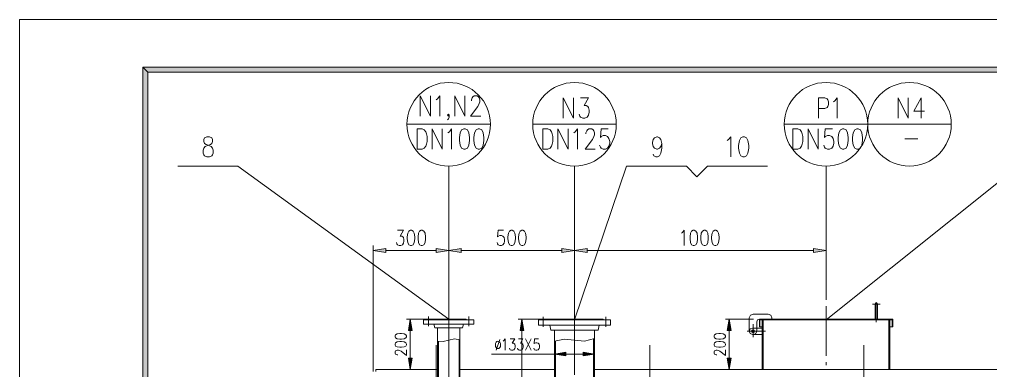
# Model space of a CAD drawing. Header units: millimetres. Extents: x 0 to 829, y 0 to 586.
# Drawn here: x 0 to 190.3, y 516.9 to 585.6 of the extents above; entities that cross this region are included whole.
import ezdxf

# ---------------------------------------------------------------- set-up
doc = ezdxf.new("R2010")
doc.units = ezdxf.units.MM

msp = doc.modelspace()

# ---------------------------------------------------------------- hatches: boundary and pattern name
h = msp.add_hatch(color=0)
h.dxf.hatch_style = 2
h.paths.add_polyline_path([(819.788528, 576.266028), (818.80075, 575.281778), (25.142472, 575.281778), (24.154694, 576.266028)])
h = msp.add_hatch(color=0)
h.dxf.hatch_style = 2
h.paths.add_polyline_path([(24.154694, 576.266028), (25.142472, 575.281778), (25.142472, 10.3505), (24.154694, 9.36625)])
h = msp.add_hatch(color=0)
h.dxf.hatch_style = 2
h.paths.add_polyline_path([(71.811444, 540.822444), (69.349056, 540.409694), (71.811444, 540.000472)])
h = msp.add_hatch(color=0)
h.dxf.hatch_style = 2
h.paths.add_polyline_path([(81.671583, 540.822444), (84.1375, 540.409694), (81.671583, 540.000472)])
h = msp.add_hatch(color=0)
h.dxf.hatch_style = 2
h.paths.add_polyline_path([(86.599889, 540.822444), (84.1375, 540.409694), (86.599889, 540.000472)])
h = msp.add_hatch(color=0)
h.dxf.hatch_style = 2
h.paths.add_polyline_path([(106.320167, 540.822444), (108.782556, 540.409694), (106.320167, 540.000472)])
h = msp.add_hatch(color=0)
h.dxf.hatch_style = 2
h.paths.add_polyline_path([(111.248472, 540.822444), (108.782556, 540.409694), (111.248472, 540.000472)])
h = msp.add_hatch(color=0)
h.dxf.hatch_style = 2
h.paths.add_polyline_path([(155.613806, 540.822444), (158.079722, 540.409694), (155.613806, 540.000472)])
h = msp.add_hatch(color=0)
h.dxf.hatch_style = 2
h.paths.add_polyline_path([(76.221167, 524.728722), (76.591583, 526.947694), (76.962, 524.728722)])
h = msp.add_hatch(color=0)
h.dxf.hatch_style = 2
h.paths.add_polyline_path([(98.118083, 524.728722), (98.4885, 526.947694), (98.858917, 524.728722)])
h = msp.add_hatch(color=0)
h.dxf.hatch_style = 2
h.paths.add_polyline_path([(138.722806, 524.728722), (139.089694, 526.947694), (139.460111, 524.728722)])
h = msp.add_hatch(color=0)
h.dxf.hatch_style = 2
h.paths.add_polyline_path([(107.082167, 520.498917), (104.863194, 520.132028), (107.082167, 519.761611)])
h = msp.add_hatch(color=0)
h.dxf.hatch_style = 2
h.paths.add_polyline_path([(110.482944, 520.498917), (112.701917, 520.132028), (110.482944, 519.761611)])
h = msp.add_hatch(color=0)
h.dxf.hatch_style = 2
h.paths.add_polyline_path([(76.221167, 519.306528), (76.591583, 517.087556), (76.962, 519.306528)])
h = msp.add_hatch(color=0)
h.dxf.hatch_style = 2
h.paths.add_polyline_path([(138.722806, 519.306528), (139.089694, 517.087556), (139.460111, 519.306528)])

# ---------------------------------------------------------------- linework, layer by layer
at = {"color": 0, "lineweight": 0}
for points in [[(0, 0), (0, 585.632278), (829.154778, 585.632278), (829.154778, 0)], [(819.788528, 576.266028), (818.80075, 575.281778), (25.142472, 575.281778), (24.154694, 576.266028)], [(24.154694, 576.266028), (25.142472, 575.281778), (25.142472, 10.3505), (24.154694, 9.36625)], [(77.935667, 560.2605), (77.935667, 564.204556), (78.919917, 564.204556), (79.34325, 564.014056), (79.625472, 563.640111), (79.766583, 563.262639), (79.907694, 562.701722), (79.907694, 561.763333), (79.766583, 561.198889), (79.625472, 560.821417), (79.34325, 560.447472), (78.919917, 560.2605)], [(87.09025, 564.204556), (86.666917, 564.014056), (86.384694, 563.453139), (86.243583, 562.511222), (86.243583, 561.950306), (86.384694, 561.011917), (86.666917, 560.447472), (87.09025, 560.2605), (87.372472, 560.2605), (87.795806, 560.447472), (88.0745, 561.011917), (88.215611, 561.950306), (88.215611, 562.511222), (88.0745, 563.453139), (87.795806, 564.014056), (87.372472, 564.204556)], [(89.905417, 564.204556), (89.485611, 564.014056), (89.203389, 563.453139), (89.062278, 562.511222), (89.062278, 561.950306), (89.203389, 561.011917), (89.485611, 560.447472), (89.905417, 560.2605), (90.187639, 560.2605), (90.610972, 560.447472), (90.893194, 561.011917), (91.034306, 561.950306), (91.034306, 562.511222), (90.893194, 563.453139), (90.610972, 564.014056), (90.187639, 564.204556)], [(102.58425, 560.2605), (102.58425, 564.204556), (103.5685, 564.204556), (103.991833, 564.014056), (104.274056, 563.640111), (104.415167, 563.262639), (104.556278, 562.701722), (104.556278, 561.763333), (104.415167, 561.198889), (104.274056, 560.821417), (103.991833, 560.447472), (103.5685, 560.2605)], [(151.595667, 560.2605), (151.595667, 564.204556), (152.583444, 564.204556), (153.006778, 564.014056), (153.285472, 563.640111), (153.426583, 563.262639), (153.567694, 562.701722), (153.567694, 561.763333), (153.426583, 561.198889), (153.285472, 560.821417), (153.006778, 560.447472), (152.583444, 560.2605)], [(161.314694, 564.204556), (160.891361, 564.014056), (160.612667, 563.453139), (160.471556, 562.511222), (160.471556, 561.950306), (160.612667, 561.011917), (160.891361, 560.447472), (161.314694, 560.2605), (161.596917, 560.2605), (162.02025, 560.447472), (162.302472, 561.011917), (162.443583, 561.950306), (162.443583, 562.511222), (162.302472, 563.453139), (162.02025, 564.014056), (161.596917, 564.204556)], [(164.133389, 564.204556), (163.710056, 564.014056), (163.427833, 563.453139), (163.286722, 562.511222), (163.286722, 561.950306), (163.427833, 561.011917), (163.710056, 560.447472), (164.133389, 560.2605), (164.412083, 560.2605), (164.835417, 560.447472), (165.117639, 561.011917), (165.25875, 561.950306), (165.25875, 562.511222), (165.117639, 563.453139), (164.835417, 564.014056), (164.412083, 564.204556)], [(36.710056, 562.666444), (36.29025, 562.475944), (36.149139, 562.102), (36.149139, 561.724528), (36.29025, 561.350583), (36.568944, 561.163611), (37.133389, 560.973111), (37.556722, 560.786139), (37.838944, 560.412194), (37.980056, 560.034722), (37.980056, 559.473806), (37.838944, 559.096333), (37.697833, 558.909361), (37.2745, 558.722389), (36.710056, 558.722389), (36.29025, 558.909361), (36.149139, 559.096333), (36.008028, 559.473806), (36.008028, 560.034722), (36.149139, 560.412194), (36.431361, 560.786139), (36.851167, 560.973111), (37.415611, 561.163611), (37.697833, 561.350583), (37.838944, 561.724528), (37.838944, 562.102), (37.697833, 562.475944), (37.2745, 562.666444)], [(141.802556, 562.666444), (141.379222, 562.475944), (141.097, 561.915028), (140.955889, 560.973111), (140.955889, 560.412194), (141.097, 559.473806), (141.379222, 558.909361), (141.802556, 558.722389), (142.08125, 558.722389), (142.504583, 558.909361), (142.786806, 559.473806), (142.927917, 560.412194), (142.927917, 560.973111), (142.786806, 561.915028), (142.504583, 562.475944), (142.08125, 562.666444)], [(76.637444, 544.35375), (76.319944, 544.212639), (76.108278, 543.789306), (76.002444, 543.087278), (76.002444, 542.663944), (76.108278, 541.958389), (76.319944, 541.538583), (76.637444, 541.397472), (76.845583, 541.397472), (77.163083, 541.538583), (77.37475, 541.958389), (77.480583, 542.663944), (77.480583, 543.087278), (77.37475, 543.789306), (77.163083, 544.212639), (76.845583, 544.35375)], [(78.747056, 544.35375), (78.433083, 544.212639), (78.221417, 543.789306), (78.115583, 543.087278), (78.115583, 542.663944), (78.221417, 541.958389), (78.433083, 541.538583), (78.747056, 541.397472), (78.958722, 541.397472), (79.276222, 541.538583), (79.487889, 541.958389), (79.593722, 542.663944), (79.593722, 543.087278), (79.487889, 543.789306), (79.276222, 544.212639), (78.958722, 544.35375)], [(96.354194, 544.35375), (96.036694, 544.212639), (95.825028, 543.789306), (95.719194, 543.087278), (95.719194, 542.663944), (95.825028, 541.958389), (96.036694, 541.538583), (96.354194, 541.397472), (96.565861, 541.397472), (96.883361, 541.538583), (97.095028, 541.958389), (97.200861, 542.663944), (97.200861, 543.087278), (97.095028, 543.789306), (96.883361, 544.212639), (96.565861, 544.35375)], [(98.467333, 544.35375), (98.149833, 544.212639), (97.938167, 543.789306), (97.832333, 543.087278), (97.832333, 542.663944), (97.938167, 541.958389), (98.149833, 541.538583), (98.467333, 541.397472), (98.679, 541.397472), (98.9965, 541.538583), (99.204639, 541.958389), (99.310472, 542.663944), (99.310472, 543.087278), (99.204639, 543.789306), (98.9965, 544.212639), (98.679, 544.35375)], [(132.058833, 544.35375), (131.741333, 544.212639), (131.529667, 543.789306), (131.423833, 543.087278), (131.423833, 542.663944), (131.529667, 541.958389), (131.741333, 541.538583), (132.058833, 541.397472), (132.2705, 541.397472), (132.588, 541.538583), (132.796139, 541.958389), (132.901972, 542.663944), (132.901972, 543.087278), (132.796139, 543.789306), (132.588, 544.212639), (132.2705, 544.35375)], [(134.171972, 544.35375), (133.854472, 544.212639), (133.642806, 543.789306), (133.536972, 543.087278), (133.536972, 542.663944), (133.642806, 541.958389), (133.854472, 541.538583), (134.171972, 541.397472), (134.383639, 541.397472), (134.697611, 541.538583), (134.909278, 541.958389), (135.015111, 542.663944), (135.015111, 543.087278), (134.909278, 543.789306), (134.697611, 544.212639), (134.383639, 544.35375)], [(136.285111, 544.35375), (135.967611, 544.212639), (135.755944, 543.789306), (135.650111, 543.087278), (135.650111, 542.663944), (135.755944, 541.958389), (135.967611, 541.538583), (136.285111, 541.397472), (136.496778, 541.397472), (136.81075, 541.538583), (137.022417, 541.958389), (137.12825, 542.663944), (137.12825, 543.087278), (137.022417, 543.789306), (136.81075, 544.212639), (136.496778, 544.35375)], [(71.811444, 540.822444), (69.349056, 540.409694), (71.811444, 540.000472)], [(81.671583, 540.822444), (84.1375, 540.409694), (81.671583, 540.000472)], [(86.599889, 540.822444), (84.1375, 540.409694), (86.599889, 540.000472)], [(106.320167, 540.822444), (108.782556, 540.409694), (106.320167, 540.000472)], [(111.248472, 540.822444), (108.782556, 540.409694), (111.248472, 540.000472)], [(155.613806, 540.822444), (158.079722, 540.409694), (155.613806, 540.000472)], [(76.221167, 524.728722), (76.591583, 526.947694), (76.962, 524.728722)], [(98.118083, 524.728722), (98.4885, 526.947694), (98.858917, 524.728722)], [(138.722806, 524.728722), (139.089694, 526.947694), (139.460111, 524.728722)], [(73.631778, 523.522222), (73.737611, 523.285861), (74.055111, 523.127111), (74.584278, 523.045972), (74.901778, 523.045972), (75.427417, 523.127111), (75.744917, 523.285861), (75.85075, 523.522222), (75.85075, 523.680972), (75.744917, 523.917333), (75.427417, 524.076083), (74.901778, 524.157222), (74.584278, 524.157222), (74.055111, 524.076083), (73.737611, 523.917333), (73.631778, 523.680972)], [(136.133417, 523.522222), (136.23925, 523.285861), (136.55675, 523.127111), (137.085917, 523.045972), (137.399889, 523.045972), (137.929056, 523.127111), (138.246556, 523.285861), (138.352389, 523.522222), (138.352389, 523.680972), (138.246556, 523.917333), (137.929056, 524.076083), (137.399889, 524.157222), (137.085917, 524.157222), (136.55675, 524.076083), (136.23925, 523.917333), (136.133417, 523.680972)], [(143.488833, 524.60525), (143.5735, 524.813389), (143.785167, 524.901583), (143.993306, 524.813389), (144.077972, 524.60525), (143.993306, 524.397111), (143.785167, 524.308917), (143.5735, 524.397111)], [(73.631778, 521.93825), (73.737611, 521.698361), (74.055111, 521.543139), (74.584278, 521.462), (74.901778, 521.462), (75.427417, 521.543139), (75.744917, 521.698361), (75.85075, 521.93825), (75.85075, 522.097), (75.744917, 522.333361), (75.427417, 522.492111), (74.901778, 522.57325), (74.584278, 522.57325), (74.055111, 522.492111), (73.737611, 522.333361), (73.631778, 522.097)], [(136.133417, 521.93825), (136.23925, 521.698361), (136.55675, 521.543139), (137.085917, 521.462), (137.399889, 521.462), (137.929056, 521.543139), (138.246556, 521.698361), (138.352389, 521.93825), (138.352389, 522.097), (138.246556, 522.333361), (137.929056, 522.492111), (137.399889, 522.57325), (137.085917, 522.57325), (136.55675, 522.492111), (136.23925, 522.333361), (136.133417, 522.097)], [(107.082167, 520.498917), (104.863194, 520.132028), (107.082167, 519.761611)], [(110.482944, 520.498917), (112.701917, 520.132028), (110.482944, 519.761611)], [(76.221167, 519.306528), (76.591583, 517.087556), (76.962, 519.306528)], [(138.722806, 519.306528), (139.089694, 517.087556), (139.460111, 519.306528)]]:
    msp.add_lwpolyline(points, close=True, dxfattribs=at)
for points in [[(78.570667, 566.712806), (78.570667, 570.656861), (80.539167, 566.712806), (80.539167, 570.656861)], [(81.668056, 569.905444), (81.950278, 570.095944), (82.370083, 570.656861), (82.370083, 566.712806)], [(85.329889, 566.712806), (85.329889, 570.656861), (87.301917, 566.712806), (87.301917, 570.656861)], [(88.568389, 569.718472), (88.568389, 569.905444), (88.7095, 570.282917), (88.850611, 570.469889), (89.132833, 570.656861), (89.697278, 570.656861), (89.975972, 570.469889), (90.117083, 570.282917), (90.258194, 569.905444), (90.258194, 569.5315), (90.117083, 569.154028), (89.834861, 568.593111), (88.427278, 566.712806), (90.399306, 566.712806)], [(106.595333, 566.338861), (106.595333, 570.282917), (108.567361, 566.338861), (108.567361, 570.282917)], [(109.978472, 570.282917), (111.527167, 570.282917), (110.6805, 568.780083), (111.103833, 568.780083), (111.386056, 568.593111), (111.527167, 568.402611), (111.668278, 567.841694), (111.668278, 567.464222), (111.527167, 566.903306), (111.244944, 566.525833), (110.821611, 566.338861), (110.398278, 566.338861), (109.978472, 566.525833), (109.837361, 566.712806), (109.69625, 567.090278)], [(156.598056, 566.338861), (156.598056, 570.282917), (157.864528, 570.282917), (158.287861, 570.095944), (158.428972, 569.905444), (158.570083, 569.5315), (158.570083, 568.967056), (158.428972, 568.593111), (158.287861, 568.402611), (157.864528, 568.215639), (156.598056, 568.215639)], [(159.554333, 569.5315), (159.836556, 569.718472), (160.259889, 570.282917), (160.259889, 566.338861)], [(172.187306, 566.338861), (172.187306, 570.282917), (174.159333, 566.338861), (174.159333, 570.282917)], [(176.695806, 570.282917), (175.284694, 567.654722), (177.397833, 567.654722)], [(176.695806, 570.282917), (176.695806, 566.338861)], [(84.201, 566.903306), (84.063417, 566.712806), (83.922306, 566.903306), (84.063417, 567.090278), (84.201, 566.903306), (84.201, 566.525833), (84.063417, 566.151889), (83.922306, 565.961389)], [(75.953056, 565.111194), (92.318417, 565.111194)], [(80.891944, 560.2605), (80.891944, 564.204556), (82.863972, 560.2605), (82.863972, 564.204556)], [(83.992861, 563.453139), (84.271556, 563.640111), (84.694889, 564.204556), (84.694889, 560.2605)], [(100.601639, 565.111194), (116.967, 565.111194)], [(105.540528, 560.2605), (105.540528, 564.204556), (107.512556, 560.2605), (107.512556, 564.204556)], [(108.637917, 563.453139), (108.920139, 563.640111), (109.343472, 564.204556), (109.343472, 560.2605)], [(111.033278, 563.262639), (111.033278, 563.453139), (111.174389, 563.827083), (111.3155, 564.014056), (111.597722, 564.204556), (112.162167, 564.204556), (112.440861, 564.014056), (112.581972, 563.827083), (112.723083, 563.453139), (112.723083, 563.075667), (112.581972, 562.701722), (112.29975, 562.137278), (110.892167, 560.2605), (112.864194, 560.2605)], [(115.400667, 564.204556), (113.993083, 564.204556), (113.851972, 562.511222), (113.993083, 562.701722), (114.412889, 562.888694), (114.836222, 562.888694), (115.259556, 562.701722), (115.541778, 562.32425), (115.682889, 561.763333), (115.682889, 561.385861), (115.541778, 560.821417), (115.259556, 560.447472), (114.836222, 560.2605), (114.412889, 560.2605), (113.993083, 560.447472), (113.851972, 560.634444), (113.710861, 561.011917)], [(149.895278, 565.111194), (166.260639, 565.111194)], [(154.555472, 560.2605), (154.555472, 564.204556), (156.5275, 560.2605), (156.5275, 564.204556)], [(159.342667, 564.204556), (157.935083, 564.204556), (157.793972, 562.511222), (157.935083, 562.701722), (158.358417, 562.888694), (158.78175, 562.888694), (159.201556, 562.701722), (159.483778, 562.32425), (159.624889, 561.763333), (159.624889, 561.385861), (159.483778, 560.821417), (159.201556, 560.447472), (158.78175, 560.2605), (158.358417, 560.2605), (157.935083, 560.447472), (157.793972, 560.634444), (157.652861, 561.011917)], [(166.260639, 565.111194), (182.626, 565.111194)], [(125.878167, 561.350583), (125.737056, 560.786139), (125.454833, 560.412194), (125.0315, 560.221694), (124.890389, 560.221694), (124.467056, 560.412194), (124.188361, 560.786139), (124.04725, 561.350583), (124.04725, 561.537556), (124.188361, 562.102), (124.467056, 562.475944), (124.890389, 562.666444), (125.0315, 562.666444), (125.454833, 562.475944), (125.737056, 562.102), (125.878167, 561.350583), (125.878167, 560.412194), (125.737056, 559.473806), (125.454833, 558.909361), (125.0315, 558.722389), (124.749278, 558.722389), (124.329472, 558.909361), (124.188361, 559.283306)], [(138.701639, 561.915028), (138.983861, 562.102), (139.407194, 562.666444), (139.407194, 558.722389)], [(173.524333, 562.232528), (176.060806, 562.232528)], [(31.023278, 556.884417), (42.774306, 556.884417)], [(84.1375, 526.947694), (42.774306, 556.884417)], [(84.1375, 556.92675), (84.1375, 536.532667)], [(108.782556, 556.92675), (108.782556, 536.532667)], [(108.782556, 526.799528), (118.991944, 556.884417)], [(118.991944, 556.884417), (130.742972, 556.884417)], [(130.742972, 556.884417), (132.792611, 554.834778)], [(134.845778, 556.884417), (132.792611, 554.834778)], [(134.845778, 556.884417), (146.596806, 556.884417)], [(158.079722, 556.92675), (158.079722, 536.532667)], [(158.079722, 526.848917), (195.819889, 556.884417)], [(74.100972, 544.35375), (75.261611, 544.35375), (74.630139, 543.228389), (74.947639, 543.228389), (75.155778, 543.087278), (75.261611, 542.946167), (75.367444, 542.522833), (75.367444, 542.240611), (75.261611, 541.817278), (75.049944, 541.538583), (74.735972, 541.397472), (74.418472, 541.397472), (74.100972, 541.538583), (73.995139, 541.676167), (73.889306, 541.958389)], [(94.876056, 544.35375), (93.817722, 544.35375), (93.711889, 543.087278), (93.817722, 543.228389), (94.135222, 543.3695), (94.452722, 543.3695), (94.770222, 543.228389), (94.981889, 542.946167), (95.087722, 542.522833), (95.087722, 542.240611), (94.981889, 541.817278), (94.770222, 541.538583), (94.452722, 541.397472), (94.135222, 541.397472), (93.817722, 541.538583), (93.711889, 541.676167), (93.606056, 541.958389)], [(129.734028, 543.789306), (129.945694, 543.930417), (130.263194, 544.35375), (130.263194, 541.397472)], [(69.349056, 516.692444), (69.349056, 541.397472)], [(84.1375, 526.947694), (84.1375, 541.397472)], [(84.1375, 526.947694), (84.1375, 541.397472)], [(108.782556, 528.189472), (108.782556, 541.397472)], [(108.782556, 528.150667), (108.782556, 541.397472)], [(158.079722, 530.754167), (158.079722, 541.397472)], [(71.811444, 540.409694), (81.671583, 540.409694)], [(86.599889, 540.409694), (106.320167, 540.409694)], [(111.248472, 540.409694), (155.613806, 540.409694)], [(84.1375, 530.165028), (84.1375, 523.638639)], [(108.782556, 529.533556), (108.782556, 516.089194)], [(158.079722, 529.533556), (158.079722, 519.789833)], [(168.677167, 529.903972), (167.199028, 529.903972)], [(168.186806, 529.903972), (168.112722, 530.076833), (167.939861, 530.150917), (167.763472, 530.076833), (167.692917, 529.903972)], [(167.692917, 526.947694), (167.692917, 529.903972)], [(167.939861, 526.386778), (167.939861, 530.270861)], [(168.186806, 526.947694), (168.186806, 529.903972)], [(80.193444, 527.459222), (80.193444, 525.568333)], [(84.1375, 527.642667), (84.1375, 518.844389)], [(84.1375, 527.642667), (84.1375, 518.844389)], [(88.078028, 527.459222), (88.078028, 525.568333)], [(102.623056, 527.423944), (102.623056, 525.469556)], [(114.945583, 527.423944), (114.945583, 525.469556)], [(143.785167, 527.931944), (143.259528, 527.71675), (143.044333, 527.194639)], [(143.785167, 527.931944), (146.741444, 527.931944)], [(147.482278, 527.194639), (147.263556, 527.71675), (146.741444, 527.931944)], [(80.733194, 526.947694), (75.85075, 526.947694)], [(79.205667, 526.799528), (79.205667, 525.959917)], [(79.205667, 526.799528), (89.065806, 526.799528)], [(79.205667, 525.959917), (89.065806, 525.959917)], [(80.733194, 526.947694), (87.538278, 526.947694)], [(80.733194, 526.947694), (80.733194, 526.799528)], [(81.227083, 525.959917), (81.421111, 525.272)], [(87.044389, 525.959917), (86.850361, 525.272)], [(87.538278, 526.947694), (87.538278, 526.799528)], [(89.065806, 526.799528), (89.065806, 525.959917)], [(103.1875, 526.947694), (97.747667, 526.947694)], [(101.75875, 526.799528), (101.75875, 525.762361)], [(101.75875, 526.799528), (115.809889, 526.799528)], [(101.75875, 525.762361), (115.809889, 525.762361)], [(103.1875, 526.947694), (103.1875, 526.799528)], [(103.1875, 526.947694), (114.377611, 526.947694)], [(103.977722, 525.762361), (104.161167, 524.778111)], [(113.590917, 525.762361), (113.407472, 524.778111)], [(114.377611, 526.947694), (114.377611, 526.799528)], [(115.809889, 526.799528), (115.809889, 525.762361)], [(143.883944, 526.947694), (138.352389, 526.947694)], [(143.044333, 527.194639), (143.044333, 524.60525)], [(143.785167, 526.005778), (143.785167, 523.419917)], [(145.016361, 526.947694), (144.667111, 526.803056), (144.522472, 526.453806)], [(144.522472, 526.453806), (144.522472, 525.222611)], [(145.016361, 526.947694), (145.016361, 525.466028)], [(145.016361, 526.947694), (171.143083, 526.947694)], [(145.016361, 526.848917), (171.143083, 526.848917)], [(145.016361, 525.466028), (145.559639, 525.466028)], [(145.115139, 526.848917), (145.115139, 525.466028)], [(145.559639, 526.848917), (145.559639, 517.087556)], [(145.757194, 526.848917), (145.757194, 517.087556)], [(147.482278, 527.194639), (147.482278, 526.947694)], [(170.40225, 526.848917), (170.40225, 517.087556)], [(170.599806, 526.848917), (170.599806, 517.087556)], [(170.599806, 525.466028), (171.143083, 525.466028)], [(171.044306, 526.848917), (171.044306, 525.466028)], [(171.143083, 526.947694), (171.143083, 525.466028)], [(76.591583, 524.728722), (76.591583, 519.306528)], [(81.421111, 525.272), (86.850361, 525.272)], [(81.943222, 525.272), (81.943222, 424.017722)], [(86.32825, 525.272), (86.32825, 424.017722)], [(98.4885, 524.728722), (98.4885, 430.18075)], [(104.161167, 524.778111), (113.407472, 524.778111)], [(104.863194, 524.778111), (104.863194, 427.961778)], [(112.701917, 524.778111), (112.701917, 427.961778)], [(139.089694, 524.728722), (139.089694, 519.306528)], [(142.596306, 524.60525), (146.251083, 524.60525)], [(143.661694, 525.222611), (143.22425, 525.039167), (143.044333, 524.60525)], [(143.044333, 524.60525), (143.22425, 524.167806), (143.661694, 523.987889)], [(143.661694, 525.222611), (145.559639, 525.222611)], [(143.661694, 523.987889), (145.559639, 523.987889)], [(143.908639, 523.987889), (144.342556, 524.167806), (144.522472, 524.60525)], [(144.522472, 525.222611), (144.522472, 524.60525)], [(81.671583, 521.846528), (81.671583, 511.302)], [(81.943222, 522.6685), (83.075639, 522.559139), (84.176306, 522.834306)], [(82.116083, 522.626167), (82.116083, 424.017722)], [(84.1375, 522.407444), (84.1375, 521.790083)], [(86.32825, 522.904861), (85.245222, 523.077722), (84.176306, 522.834306)], [(86.155389, 522.961306), (86.155389, 424.017722)], [(94.142278, 522.982472), (93.429667, 520.869333)], [(94.777278, 522.664972), (94.936028, 522.770806), (95.172389, 523.088306), (95.172389, 520.869333)], [(96.2025, 523.088306), (97.073861, 523.088306), (96.597611, 522.241639), (96.8375, 522.241639), (96.99625, 522.135806), (97.073861, 522.0335), (97.155, 521.716), (97.155, 521.504333), (97.073861, 521.186833), (96.915111, 520.975167), (96.67875, 520.869333), (96.438861, 520.869333), (96.2025, 520.975167), (96.124889, 521.081), (96.04375, 521.292667)], [(97.786472, 523.088306), (98.657833, 523.088306), (98.185111, 522.241639), (98.421472, 522.241639), (98.580222, 522.135806), (98.657833, 522.0335), (98.738972, 521.716), (98.738972, 521.504333), (98.657833, 521.186833), (98.499083, 520.975167), (98.262722, 520.869333), (98.026361, 520.869333), (97.786472, 520.975167), (97.708861, 521.081), (97.627722, 521.292667)], [(99.211694, 520.869333), (100.322944, 523.088306)], [(99.211694, 523.088306), (100.322944, 520.869333)], [(101.748167, 523.088306), (100.957944, 523.088306), (100.876806, 522.135806), (100.957944, 522.241639), (101.194306, 522.347472), (101.430667, 522.347472), (101.670556, 522.241639), (101.829306, 522.0335), (101.906917, 521.716), (101.906917, 521.504333), (101.829306, 521.186833), (101.670556, 520.975167), (101.430667, 520.869333), (101.194306, 520.869333), (100.957944, 520.975167), (100.876806, 521.081), (100.799194, 521.292667)], [(104.863194, 523.091833), (104.863194, 519.391194)], [(108.782556, 522.82725), (106.814056, 523.014222), (104.863194, 522.6685)], [(105.085444, 522.735528), (105.085444, 427.961778)], [(108.782556, 522.82725), (110.77575, 522.622639), (112.701917, 523.169444)], [(112.479667, 523.063611), (112.479667, 427.961778)], [(112.701917, 521.691306), (112.701917, 519.391194)], [(123.571, 521.846528), (123.571, 511.302)], [(165.473944, 521.846528), (165.473944, 511.302)], [(74.160944, 519.955639), (74.055111, 519.955639), (73.843444, 520.036778), (73.737611, 520.114389), (73.631778, 520.273139), (73.631778, 520.590639), (73.737611, 520.749389), (73.843444, 520.827), (74.055111, 520.908139), (74.266778, 520.908139), (74.478444, 520.827), (74.795944, 520.671778), (75.85075, 519.878028), (75.85075, 520.98575)], [(84.1375, 520.558889), (84.1375, 508.236361)], [(104.863194, 520.132028), (92.533611, 520.132028)], [(110.482944, 520.132028), (107.082167, 520.132028)], [(136.662583, 519.955639), (136.55675, 519.955639), (136.345083, 520.036778), (136.23925, 520.114389), (136.133417, 520.273139), (136.133417, 520.590639), (136.23925, 520.749389), (136.345083, 520.827), (136.55675, 520.908139), (136.768417, 520.908139), (136.980083, 520.827), (137.294056, 520.671778), (138.352389, 519.878028), (138.352389, 520.98575)], [(158.079722, 518.558639), (158.079722, 517.941278)], [(69.839417, 517.087556), (81.943222, 517.087556)], [(69.839417, 517.087556), (69.839417, 516.692444)], [(80.352194, 517.087556), (75.85075, 517.087556)], [(86.32825, 517.087556), (104.863194, 517.087556)], [(112.701917, 517.087556), (436.700083, 517.087556)], [(145.658417, 517.087556), (138.352389, 517.087556)]]:
    msp.add_lwpolyline(points, dxfattribs=at)
for centre in [(84.135736, 565.109431), (108.784319, 565.109431), (158.077958, 565.109431), (174.443319, 565.109431)]:
    msp.add_circle(centre, 8.182681, dxfattribs=at)
msp.add_ellipse((93.785972, 521.925903), major_axis=(0, 0.739069), ratio=0.696897, start_param=0, end_param=6.283185, dxfattribs=at)

doc.saveas('drawing.dxf')
